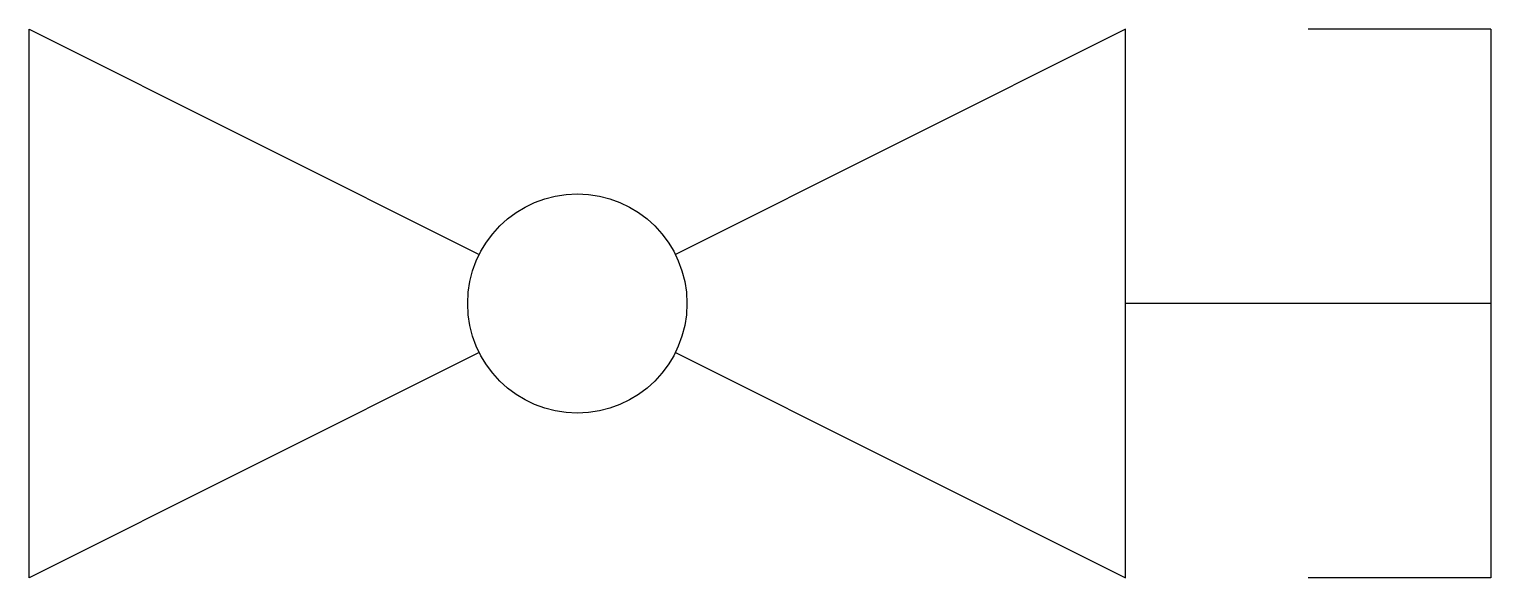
# Model space of a CAD drawing. Header units: millimetres. Extents: x -150 to 250, y -75 to 75.
import ezdxf

# ---------------------------------------------------------------- set-up
doc = ezdxf.new("R2010")
doc.units = ezdxf.units.MM

msp = doc.modelspace()

# ---------------------------------------------------------------- linework, layer by layer
at = {"color": 0, "linetype": 'ByBlock', "lineweight": -2}
for p, q in [((250, 75), (200, 75)), ((250, 75), (250, -75)), ((250, 0), (150, 0)), ((250, -75), (200, -75))]:
    msp.add_line(p, q, dxfattribs=at)
for points in [[(-26.83, -13.42), (-150, -75), (-150, 75), (-26.83, 13.42)], [(26.83, -13.42), (150, -75), (150, 75), (26.83, 13.42)]]:
    msp.add_lwpolyline(points, dxfattribs=at)
msp.add_circle((0, 0), 30, dxfattribs=at)

doc.saveas('drawing.dxf')
